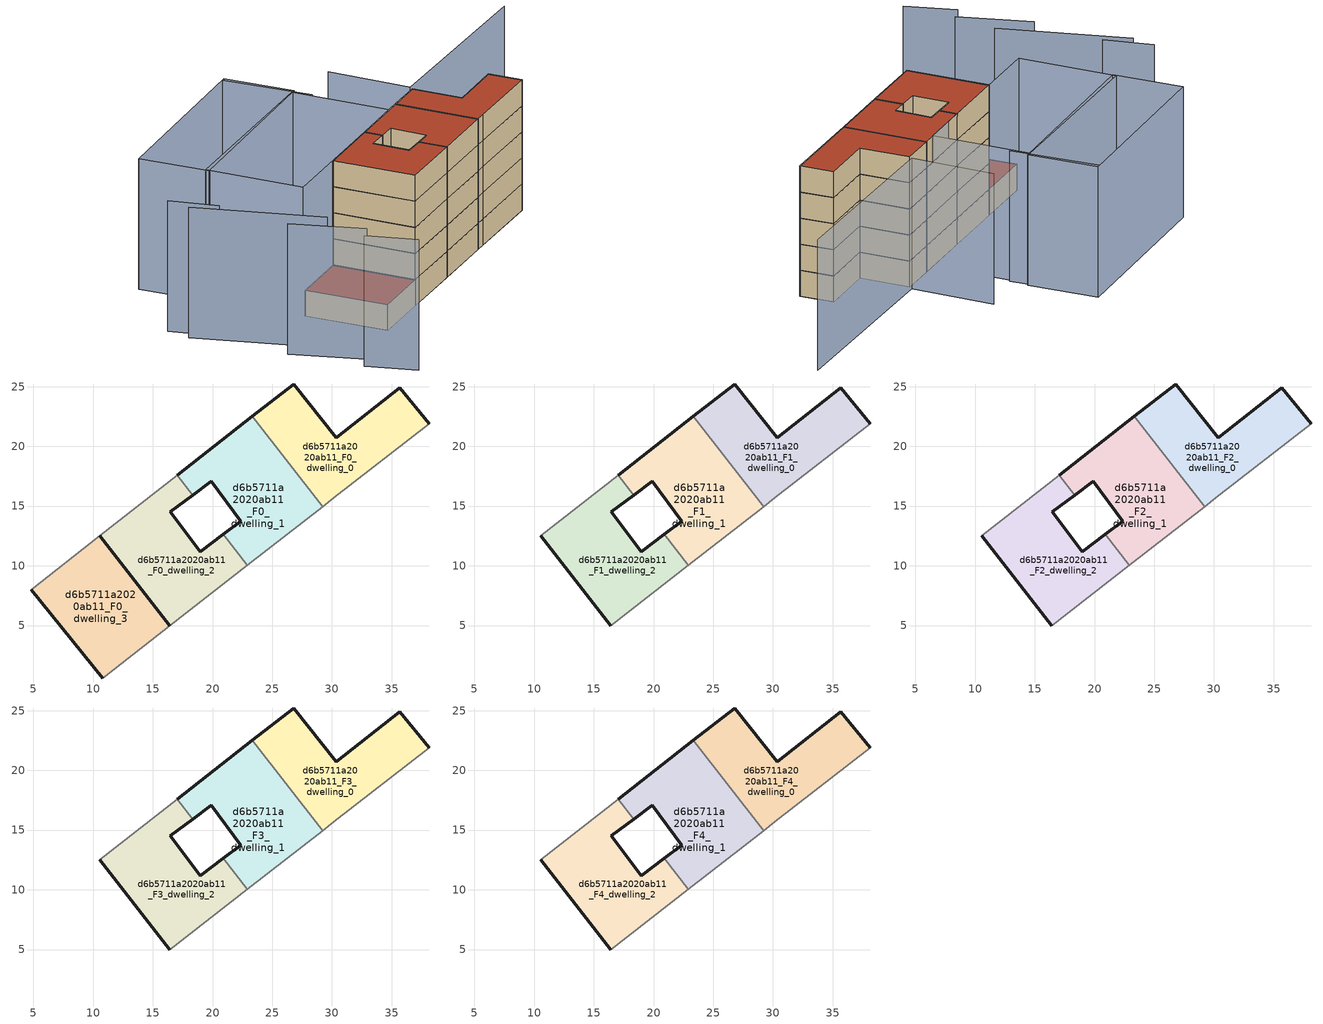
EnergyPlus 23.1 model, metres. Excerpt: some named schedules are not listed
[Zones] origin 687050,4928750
d6b5711a2020ab11_F0_dwelling_0
 floor ground (EU_floor_Construction): 38.14,21.88 35.68,24.89 30.34,20.7 26.8,25.22 23.34,22.51 29.21,14.96 30.17,15.7 z0
 wall outside (EU_wall_Construction): 23.34,22.51 26.8,25.22 30.34,20.7 35.68,24.89 38.14,21.88 z0:3
 wall adiabatic (EU_wall_Construction): 38.14,21.88 30.17,15.7 29.21,14.96 z0:3
 wall to d6b5711a2020ab11_F0_dwelling_1 (EU_wall_Construction): 29.22,14.96 23.34,22.51 z0:3
d6b5711a2020ab11_F0_dwelling_1
 floor ground (EU_floor_Construction): 29.21,14.96 23.34,22.51 17.04,17.58 18.33,15.92 19.89,17.08 22.36,13.74 20.89,12.64 22.9,10.04 z0
 wall outside (EU_wall_Construction): 20.89,12.64 22.36,13.74 19.89,17.08 18.33,15.92 / 17.04,17.58 23.34,22.51 z0:3
 wall adiabatic (EU_wall_Construction): 29.21,14.96 22.9,10.04 z0:3
 wall to d6b5711a2020ab11_F0_dwelling_2 (EU_wall_Construction): 22.9,10.04 20.88,12.64 / 18.33,15.92 17.04,17.58 z0:3
d6b5711a2020ab11_F0_dwelling_2
 floor ground (EU_floor_Construction): 22.9,10.04 20.89,12.64 18.95,11.19 16.45,14.52 18.33,15.92 17.04,17.58 10.56,12.51 16.41,4.99 z0
 wall outside (EU_wall_Construction): 18.33,15.92 16.45,14.52 18.95,11.19 20.89,12.64 / 16.41,4.99 10.56,12.51 z0:3
 wall adiabatic (EU_wall_Construction): 22.9,10.04 16.41,4.99 / 10.56,12.51 17.04,17.58 z0:3
d6b5711a2020ab11_F0_dwelling_3
 floor ground (EU_floor_Construction): 16.41,4.99 10.56,12.51 4.82,8.01 10.79,0.6 z0
 wall outside (EU_wall_Construction): 10.79,0.6 4.82,8.01 / 10.56,12.51 16.41,4.99 z0:3
 wall adiabatic (EU_wall_Construction): 4.82,8.01 10.56,12.51 / 16.41,4.99 10.79,0.6 z0:3
 roof outside (EU_roof_Construction): 10.56,12.51 16.41,4.99 10.79,0.6 4.82,8.01 z3
d6b5711a2020ab11_F1_dwelling_0
 floor to d6b5711a2020ab11_F0_dwelling_0 (EU_floor_Construction): 38.13,21.88 35.67,24.89 30.34,20.7 26.79,25.22 23.34,22.51 29.21,14.96 30.17,15.7 z3
 wall outside (EU_wall_Construction): 23.34,22.51 26.8,25.22 30.34,20.7 35.68,24.89 38.14,21.88 z3:6
 wall adiabatic (EU_wall_Construction): 38.14,21.88 30.17,15.7 29.21,14.96 z3:6
 wall to d6b5711a2020ab11_F1_dwelling_1 (EU_wall_Construction): 29.22,14.96 23.34,22.51 z3:6
d6b5711a2020ab11_F1_dwelling_1
 floor to d6b5711a2020ab11_F0_dwelling_1 (EU_floor_Construction): 29.21,14.96 23.34,22.51 17.04,17.58 18.33,15.92 19.88,17.08 22.36,13.74 20.88,12.64 22.9,10.04 z3
 wall outside (EU_wall_Construction): 20.89,12.64 22.36,13.74 19.89,17.08 18.33,15.92 / 17.04,17.58 23.34,22.51 z3:6
 wall adiabatic (EU_wall_Construction): 29.21,14.96 22.9,10.04 z3:6
 wall to d6b5711a2020ab11_F1_dwelling_2 (EU_wall_Construction): 22.9,10.04 20.88,12.64 / 18.33,15.92 17.04,17.58 z3:6
d6b5711a2020ab11_F1_dwelling_2
 floor to d6b5711a2020ab11_F0_dwelling_2 (EU_floor_Construction): 22.9,10.04 20.88,12.64 18.95,11.19 16.45,14.52 18.33,15.92 17.04,17.58 10.56,12.51 16.41,4.99 z3
 wall outside (EU_wall_Construction): 16.41,4.99 10.56,12.51 / 18.33,15.92 16.45,14.52 18.95,11.19 20.89,12.64 z3:6
 wall adiabatic (EU_wall_Construction): 22.9,10.04 16.41,4.99 / 10.56,12.51 17.04,17.58 z3:6
d6b5711a2020ab11_F2_dwelling_0
 floor to d6b5711a2020ab11_F1_dwelling_0 (EU_floor_Construction): 38.13,21.88 35.67,24.89 30.34,20.7 26.79,25.22 23.34,22.51 29.21,14.96 30.17,15.7 z6
 wall outside (EU_wall_Construction): 23.34,22.51 26.8,25.22 30.34,20.7 35.68,24.89 38.14,21.88 z6:9
 wall adiabatic (EU_wall_Construction): 38.14,21.88 30.17,15.7 29.21,14.96 z6:9
 wall to d6b5711a2020ab11_F2_dwelling_1 (EU_wall_Construction): 29.22,14.96 23.34,22.51 z6:9
d6b5711a2020ab11_F2_dwelling_1
 floor to d6b5711a2020ab11_F1_dwelling_1 (EU_floor_Construction): 29.21,14.96 23.34,22.51 17.04,17.58 18.33,15.92 19.88,17.08 22.36,13.74 20.88,12.64 22.9,10.04 z6
 wall outside (EU_wall_Construction): 20.89,12.64 22.36,13.74 19.89,17.08 18.33,15.92 / 17.04,17.58 23.34,22.51 z6:9
 wall adiabatic (EU_wall_Construction): 29.21,14.96 22.9,10.04 z6:9
 wall to d6b5711a2020ab11_F2_dwelling_2 (EU_wall_Construction): 22.9,10.04 20.88,12.64 / 18.33,15.92 17.04,17.58 z6:9
d6b5711a2020ab11_F2_dwelling_2
 floor to d6b5711a2020ab11_F1_dwelling_2 (EU_floor_Construction): 22.9,10.04 20.88,12.64 18.95,11.19 16.45,14.52 18.33,15.92 17.04,17.58 10.56,12.51 16.41,4.99 z6
 wall outside (EU_wall_Construction): 16.41,4.99 10.56,12.51 / 18.33,15.92 16.45,14.52 18.95,11.19 20.89,12.64 z6:9
 wall adiabatic (EU_wall_Construction): 22.9,10.04 16.41,4.99 / 10.56,12.51 17.04,17.58 z6:9
d6b5711a2020ab11_F3_dwelling_0
 floor to d6b5711a2020ab11_F2_dwelling_0 (EU_floor_Construction): 38.13,21.88 35.67,24.89 30.34,20.7 26.79,25.22 23.34,22.51 29.21,14.96 30.17,15.7 z9
 wall outside (EU_wall_Construction): 23.34,22.51 26.8,25.22 30.34,20.7 35.68,24.89 38.14,21.88 z9:12
 wall adiabatic (EU_wall_Construction): 38.14,21.88 30.17,15.7 29.21,14.96 z9:12
 wall to d6b5711a2020ab11_F3_dwelling_1 (EU_wall_Construction): 29.22,14.96 23.34,22.51 z9:12
d6b5711a2020ab11_F3_dwelling_1
 floor to d6b5711a2020ab11_F2_dwelling_1 (EU_floor_Construction): 29.21,14.96 23.34,22.51 17.04,17.58 18.33,15.92 19.88,17.08 22.36,13.74 20.88,12.64 22.9,10.04 z9
 wall outside (EU_wall_Construction): 20.89,12.64 22.36,13.74 19.89,17.08 18.33,15.92 / 17.04,17.58 23.34,22.51 z9:12
 wall adiabatic (EU_wall_Construction): 29.21,14.96 22.9,10.04 z9:12
 wall to d6b5711a2020ab11_F3_dwelling_2 (EU_wall_Construction): 22.9,10.04 20.88,12.64 / 18.33,15.92 17.04,17.58 z9:12
d6b5711a2020ab11_F3_dwelling_2
 floor to d6b5711a2020ab11_F2_dwelling_2 (EU_floor_Construction): 22.9,10.04 20.88,12.64 18.95,11.19 16.45,14.52 18.33,15.92 17.04,17.58 10.56,12.51 16.41,4.99 z9
 wall outside (EU_wall_Construction): 16.41,4.99 10.56,12.51 / 18.33,15.92 16.45,14.52 18.95,11.19 20.89,12.64 z9:12
 wall adiabatic (EU_wall_Construction): 22.9,10.04 16.41,4.99 / 10.56,12.51 17.04,17.58 z9:12
d6b5711a2020ab11_F4_dwelling_0
 floor to d6b5711a2020ab11_F3_dwelling_0 (EU_floor_Construction): 38.13,21.88 35.67,24.89 30.34,20.7 26.79,25.22 23.34,22.51 29.21,14.96 30.17,15.7 z12
 wall outside (EU_wall_Construction): 23.34,22.51 26.8,25.22 30.34,20.7 35.68,24.89 38.14,21.88 z12:15
 wall adiabatic (EU_wall_Construction): 38.14,21.88 30.17,15.7 29.21,14.96 z12:15
 wall to d6b5711a2020ab11_F4_dwelling_1 (EU_wall_Construction): 29.22,14.96 23.34,22.51 z12:15
 roof outside (EU_roof_Construction): 35.68,24.89 38.14,21.88 30.17,15.7 29.21,14.96 23.34,22.51 26.8,25.22 30.34,20.7 z15
d6b5711a2020ab11_F4_dwelling_1
 floor to d6b5711a2020ab11_F3_dwelling_1 (EU_floor_Construction): 29.21,14.96 23.34,22.51 17.04,17.58 18.33,15.92 19.88,17.08 22.36,13.74 20.88,12.64 22.9,10.04 z12
 wall outside (EU_wall_Construction): 20.89,12.64 22.36,13.74 19.89,17.08 18.33,15.92 / 17.04,17.58 23.34,22.51 z12:15
 wall adiabatic (EU_wall_Construction): 29.21,14.96 22.9,10.04 z12:15
 wall to d6b5711a2020ab11_F4_dwelling_2 (EU_wall_Construction): 22.9,10.04 20.88,12.64 / 18.33,15.92 17.04,17.58 z12:15
 roof outside (EU_roof_Construction): 23.34,22.51 29.21,14.96 22.9,10.04 20.89,12.64 22.36,13.74 19.89,17.08 18.33,15.92 17.04,17.58 z15
d6b5711a2020ab11_F4_dwelling_2
 floor to d6b5711a2020ab11_F3_dwelling_2 (EU_floor_Construction): 22.9,10.04 20.88,12.64 18.95,11.19 16.45,14.52 18.33,15.92 17.04,17.58 10.56,12.51 16.41,4.99 z12
 wall outside (EU_wall_Construction): 16.41,4.99 10.56,12.51 / 18.33,15.92 16.45,14.52 18.95,11.19 20.89,12.64 z12:15
 wall adiabatic (EU_wall_Construction): 22.9,10.04 16.41,4.99 / 10.56,12.51 17.04,17.58 z12:15
 roof outside (EU_roof_Construction): 18.33,15.92 16.45,14.52 18.95,11.19 20.89,12.64 22.9,10.04 16.41,4.99 10.56,12.51 17.04,17.58 z15
shading: -8.61,8.77 3.06,-0.3 / -1.4,0.1 5.3,-5.03 / 4.18,-6.49 8.81,-10.03 / -9.75,11.39 -5.55,7.7 / 45.55,39.8 26.77,25.68 / 26.77,25.68 21.06,33.28 / 16.75,28.73 10.17,36.56 / 22.08,21.53 4.52,7.76 / 4.52,7.76 -2.41,16.61 / -2.41,16.61 15.14,30.37 / 15.14,30.37 22.08,21.53 / -7.25,22.55 10.47,36.82 / 10.47,36.82 15.55,30.52 / 15.55,30.52 -2.18,16.25 / -2.18,16.25 -7.25,22.55 z0:15
[Building]
EU S2 Campaign: North Axis=0; Terrain=City; Solar Distribution=FullExterior
[Site:Location]
Bologna: Latitude=44.5; Longitude=11.25; Time Zone=1; Elevation=37
[SizingPeriod:WeatherFileDays]
AnnualSizingPeriod: Begin Month=1; Begin Day of Month=1; End Month=12; End Day of Month=31; Day of Week for Start Day=Monday; Use Weather File Daylight Saving Period=No; Use Weather File Rain and Snow Indicators=No
[MATERIAL]
EU_InternalMass_Material: Roughness=MediumRough; Thickness=0.1; Conductivity=1; Density=1800; Specific Heat=900; Thermal Absorptance=0.9; Solar Absorptance=0.7; Visible Absorptance=0.7
[MATERIAL:NOMASS] Roughness=MediumRough; Thermal Absorptance=0.9; Solar Absorptance=0.7; Visible Absorptance=0.7
Name | Thermal Resistance
EU_wall_NoMass | 0.905828
EU_roof_NoMass | 0.37593
EU_floor_NoMass | 0.67114
[CONSTRUCTION]
EU_wall_Construction: EU_wall_NoMass
EU_roof_Construction: EU_roof_NoMass
EU_floor_Construction: EU_floor_NoMass
EU_InternalMass_Construction: EU_InternalMass_Material
[ZONE] Type=1; Multiplier=1; Ceiling Height=autocalculate; Floor Area=autocalculate; Part of Total Floor Area=Yes
Name | Volume
d6b5711a2020ab11_F0_dwelling_0 | 205.818
d6b5711a2020ab11_F1_dwelling_0; d6b5711a2020ab11_F2_dwelling_0; d6b5711a2020ab11_F3_dwelling_0; d6b5711a2020ab11_F4_dwelling_0; d6b5711a2020ab11_F0_dwelling_2 | 205.819
d6b5711a2020ab11_F0_dwelling_1 | 205.813
d6b5711a2020ab11_F1_dwelling_1; d6b5711a2020ab11_F2_dwelling_1; d6b5711a2020ab11_F3_dwelling_1; d6b5711a2020ab11_F4_dwelling_1 | 205.814
d6b5711a2020ab11_F1_dwelling_2; d6b5711a2020ab11_F2_dwelling_2; d6b5711a2020ab11_F3_dwelling_2; d6b5711a2020ab11_F4_dwelling_2 | 205.82
d6b5711a2020ab11_F0_dwelling_3 | 205.806
[INTERNALMASS] Construction=EU_InternalMass_Construction
Name | Zone or ZoneList | Surface Area
d6b5711a2020ab11_F0_dwelling_0_EU_InternalMass | d6b5711a2020ab11_F0_dwelling_0 | 68.6059
d6b5711a2020ab11_F0_dwelling_1_EU_InternalMass | d6b5711a2020ab11_F0_dwelling_1 | 68.6046
d6b5711a2020ab11_F0_dwelling_2_EU_InternalMass | d6b5711a2020ab11_F0_dwelling_2 | 68.6064
d6b5711a2020ab11_F0_dwelling_3_EU_InternalMass | d6b5711a2020ab11_F0_dwelling_3 | 68.6018
d6b5711a2020ab11_F1_dwelling_0_EU_InternalMass | d6b5711a2020ab11_F1_dwelling_0 | 91.4669
d6b5711a2020ab11_F1_dwelling_1_EU_InternalMass | d6b5711a2020ab11_F1_dwelling_1 | 91.0871
d6b5711a2020ab11_F1_dwelling_2_EU_InternalMass | d6b5711a2020ab11_F1_dwelling_2 | 91.8653
d6b5711a2020ab11_F2_dwelling_0_EU_InternalMass | d6b5711a2020ab11_F2_dwelling_0 | 91.4669
d6b5711a2020ab11_F2_dwelling_1_EU_InternalMass | d6b5711a2020ab11_F2_dwelling_1 | 91.0871
d6b5711a2020ab11_F2_dwelling_2_EU_InternalMass | d6b5711a2020ab11_F2_dwelling_2 | 91.8653
d6b5711a2020ab11_F3_dwelling_0_EU_InternalMass | d6b5711a2020ab11_F3_dwelling_0 | 91.4669
d6b5711a2020ab11_F3_dwelling_1_EU_InternalMass | d6b5711a2020ab11_F3_dwelling_1 | 91.0871
d6b5711a2020ab11_F3_dwelling_2_EU_InternalMass | d6b5711a2020ab11_F3_dwelling_2 | 91.8653
d6b5711a2020ab11_F4_dwelling_0_EU_InternalMass | d6b5711a2020ab11_F4_dwelling_0 | 91.4669
d6b5711a2020ab11_F4_dwelling_1_EU_InternalMass | d6b5711a2020ab11_F4_dwelling_1 | 91.0871
d6b5711a2020ab11_F4_dwelling_2_EU_InternalMass | d6b5711a2020ab11_F4_dwelling_2 | 91.8653
[OTHEREQUIPMENT] Fuel Type=Electricity; Design Level Calculation Method=Watts/Area; Power per Zone Floor Area=1; Fraction Latent=0; Fraction Radiant=0; Fraction Lost=0; Carbon Dioxide Generation Rate=0; EndUse Subcategory=EU_Step8_InternalGains
Name | Zone or ZoneList or Space or SpaceList | Schedule
EU_Step8_InternalGain_d6b5711a2020ab11_F0_dwelling_0_f000 | d6b5711a2020ab11_F0_dwelling_0 | EU_Step8_GainSchedule_d6b5711a2020ab11_F0_dwelling_0_f000
EU_Step8_InternalGain_d6b5711a2020ab11_F0_dwelling_1_f000 | d6b5711a2020ab11_F0_dwelling_1 | EU_Step8_GainSchedule_d6b5711a2020ab11_F0_dwelling_1_f000
EU_Step8_InternalGain_d6b5711a2020ab11_F0_dwelling_2_f000 | d6b5711a2020ab11_F0_dwelling_2 | EU_Step8_GainSchedule_d6b5711a2020ab11_F0_dwelling_2_f000
EU_Step8_InternalGain_d6b5711a2020ab11_F0_dwelling_3_f000 | d6b5711a2020ab11_F0_dwelling_3 | EU_Step8_GainSchedule_d6b5711a2020ab11_F0_dwelling_3_f000
EU_Step8_InternalGain_d6b5711a2020ab11_F1_dwelling_0_f000 | d6b5711a2020ab11_F1_dwelling_0 | EU_Step8_GainSchedule_d6b5711a2020ab11_F1_dwelling_0_f000
EU_Step8_InternalGain_d6b5711a2020ab11_F1_dwelling_1_f000 | d6b5711a2020ab11_F1_dwelling_1 | EU_Step8_GainSchedule_d6b5711a2020ab11_F1_dwelling_1_f000
EU_Step8_InternalGain_d6b5711a2020ab11_F1_dwelling_2_f000 | d6b5711a2020ab11_F1_dwelling_2 | EU_Step8_GainSchedule_d6b5711a2020ab11_F1_dwelling_2_f000
EU_Step8_InternalGain_d6b5711a2020ab11_F2_dwelling_0_f000 | d6b5711a2020ab11_F2_dwelling_0 | EU_Step8_GainSchedule_d6b5711a2020ab11_F2_dwelling_0_f000
EU_Step8_InternalGain_d6b5711a2020ab11_F2_dwelling_1_f000 | d6b5711a2020ab11_F2_dwelling_1 | EU_Step8_GainSchedule_d6b5711a2020ab11_F2_dwelling_1_f000
EU_Step8_InternalGain_d6b5711a2020ab11_F2_dwelling_2_f000 | d6b5711a2020ab11_F2_dwelling_2 | EU_Step8_GainSchedule_d6b5711a2020ab11_F2_dwelling_2_f000
EU_Step8_InternalGain_d6b5711a2020ab11_F3_dwelling_0_f000 | d6b5711a2020ab11_F3_dwelling_0 | EU_Step8_GainSchedule_d6b5711a2020ab11_F3_dwelling_0_f000
EU_Step8_InternalGain_d6b5711a2020ab11_F3_dwelling_1_f000 | d6b5711a2020ab11_F3_dwelling_1 | EU_Step8_GainSchedule_d6b5711a2020ab11_F3_dwelling_1_f000
EU_Step8_InternalGain_d6b5711a2020ab11_F3_dwelling_2_f000 | d6b5711a2020ab11_F3_dwelling_2 | EU_Step8_GainSchedule_d6b5711a2020ab11_F3_dwelling_2_f000
EU_Step8_InternalGain_d6b5711a2020ab11_F4_dwelling_0_f000 | d6b5711a2020ab11_F4_dwelling_0 | EU_Step8_GainSchedule_d6b5711a2020ab11_F4_dwelling_0_f000
EU_Step8_InternalGain_d6b5711a2020ab11_F4_dwelling_1_f000 | d6b5711a2020ab11_F4_dwelling_1 | EU_Step8_GainSchedule_d6b5711a2020ab11_F4_dwelling_1_f000
EU_Step8_InternalGain_d6b5711a2020ab11_F4_dwelling_2_f000 | d6b5711a2020ab11_F4_dwelling_2 | EU_Step8_GainSchedule_d6b5711a2020ab11_F4_dwelling_2_f000
[ZONEVENTILATION:DESIGNFLOWRATE] Schedule=EU_AlwaysOn; Design Flow Rate Calculation Method=AirChanges/Hour; Air Changes per Hour=0.73129; Ventilation Type=Natural; Fan Pressure Rise=0; Fan Total Efficiency=1; Constant Term Coefficient=1; Temperature Term Coefficient=0; Velocity Term Coefficient=0; Velocity Squared Term Coefficient=0; Minimum Indoor Temperature=-100; Maximum Indoor Temperature=100; Delta Temperature=-100; Minimum Outdoor Temperature=-100; Maximum Outdoor Temperature=100; Maximum Wind Speed=40
Name | Zone or ZoneList or Space or SpaceList
EU_ConstantAir_d6b5711a2020ab11_F0_dwelling_0 | d6b5711a2020ab11_F0_dwelling_0
EU_ConstantAir_d6b5711a2020ab11_F0_dwelling_1 | d6b5711a2020ab11_F0_dwelling_1
EU_ConstantAir_d6b5711a2020ab11_F0_dwelling_2 | d6b5711a2020ab11_F0_dwelling_2
EU_ConstantAir_d6b5711a2020ab11_F0_dwelling_3 | d6b5711a2020ab11_F0_dwelling_3
EU_ConstantAir_d6b5711a2020ab11_F1_dwelling_0 | d6b5711a2020ab11_F1_dwelling_0
EU_ConstantAir_d6b5711a2020ab11_F1_dwelling_1 | d6b5711a2020ab11_F1_dwelling_1
EU_ConstantAir_d6b5711a2020ab11_F1_dwelling_2 | d6b5711a2020ab11_F1_dwelling_2
EU_ConstantAir_d6b5711a2020ab11_F2_dwelling_0 | d6b5711a2020ab11_F2_dwelling_0
EU_ConstantAir_d6b5711a2020ab11_F2_dwelling_1 | d6b5711a2020ab11_F2_dwelling_1
EU_ConstantAir_d6b5711a2020ab11_F2_dwelling_2 | d6b5711a2020ab11_F2_dwelling_2
EU_ConstantAir_d6b5711a2020ab11_F3_dwelling_0 | d6b5711a2020ab11_F3_dwelling_0
EU_ConstantAir_d6b5711a2020ab11_F3_dwelling_1 | d6b5711a2020ab11_F3_dwelling_1
EU_ConstantAir_d6b5711a2020ab11_F3_dwelling_2 | d6b5711a2020ab11_F3_dwelling_2
EU_ConstantAir_d6b5711a2020ab11_F4_dwelling_0 | d6b5711a2020ab11_F4_dwelling_0
EU_ConstantAir_d6b5711a2020ab11_F4_dwelling_1 | d6b5711a2020ab11_F4_dwelling_1
EU_ConstantAir_d6b5711a2020ab11_F4_dwelling_2 | d6b5711a2020ab11_F4_dwelling_2
[HVACTEMPLATE:THERMOSTAT] Constant Heating Setpoint=20; Constant Cooling Setpoint=50
EU_HeatOnly_d6b5711a2020ab11_F0_dwelling_0; EU_HeatOnly_d6b5711a2020ab11_F0_dwelling_1; EU_HeatOnly_d6b5711a2020ab11_F0_dwelling_2; EU_HeatOnly_d6b5711a2020ab11_F0_dwelling_3; EU_HeatOnly_d6b5711a2020ab11_F1_dwelling_0; EU_HeatOnly_d6b5711a2020ab11_F1_dwelling_1; EU_HeatOnly_d6b5711a2020ab11_F1_dwelling_2; EU_HeatOnly_d6b5711a2020ab11_F2_dwelling_0; EU_HeatOnly_d6b5711a2020ab11_F2_dwelling_1; EU_HeatOnly_d6b5711a2020ab11_F2_dwelling_2; EU_HeatOnly_d6b5711a2020ab11_F3_dwelling_0; EU_HeatOnly_d6b5711a2020ab11_F3_dwelling_1; EU_HeatOnly_d6b5711a2020ab11_F3_dwelling_2; EU_HeatOnly_d6b5711a2020ab11_F4_dwelling_0; EU_HeatOnly_d6b5711a2020ab11_F4_dwelling_1; EU_HeatOnly_d6b5711a2020ab11_F4_dwelling_2
[HVACTEMPLATE:ZONE:IDEALLOADSAIRSYSTEM] System Availability Schedule=EU_AlwaysOn; Maximum Heating Supply Air Temperature=50; Minimum Cooling Supply Air Temperature=13; Maximum Heating Supply Air Humidity Ratio=0.0156; Minimum Cooling Supply Air Humidity Ratio=0.0077; Heating Limit=NoLimit; Cooling Limit=NoLimit; Heating Availability Schedule=EU_AlwaysOn; Cooling Availability Schedule=EU_CoolingOff; Dehumidification Control Type=ConstantSensibleHeatRatio; Cooling Sensible Heat Ratio=0.7; Dehumidification Setpoint=60; Humidification Control Type=None; Humidification Setpoint=30; Outdoor Air Method=None; Outdoor Air Flow Rate per Person=0.00944; Outdoor Air Flow Rate per Zone Floor Area=0; Outdoor Air Flow Rate per Zone=0; Demand Controlled Ventilation Type=None; Outdoor Air Economizer Type=NoEconomizer; Heat Recovery Type=None; Sensible Heat Recovery Effectiveness=0.7; Latent Heat Recovery Effectiveness=0.65
Name | Template Thermostat
d6b5711a2020ab11_F0_dwelling_0 | EU_HeatOnly_d6b5711a2020ab11_F0_dwelling_0
d6b5711a2020ab11_F0_dwelling_1 | EU_HeatOnly_d6b5711a2020ab11_F0_dwelling_1
d6b5711a2020ab11_F0_dwelling_2 | EU_HeatOnly_d6b5711a2020ab11_F0_dwelling_2
d6b5711a2020ab11_F0_dwelling_3 | EU_HeatOnly_d6b5711a2020ab11_F0_dwelling_3
d6b5711a2020ab11_F1_dwelling_0 | EU_HeatOnly_d6b5711a2020ab11_F1_dwelling_0
